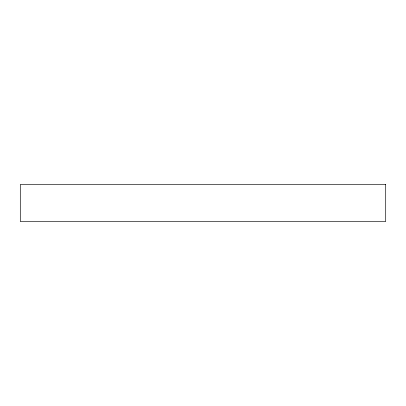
<?xml version="1.0" encoding="UTF-8"?>
<svg xmlns="http://www.w3.org/2000/svg" width="406" height="406" viewBox="0 0 406 406"><rect width="100%" height="100%" fill="white"/><g stroke="black" fill="none" stroke-linecap="round" stroke-linejoin="round"><path stroke-width="0.61" d="M385.7 184.471L20.3 184.471L20.3 221.529L385.7 221.529L385.7 184.471"/></g></svg>
